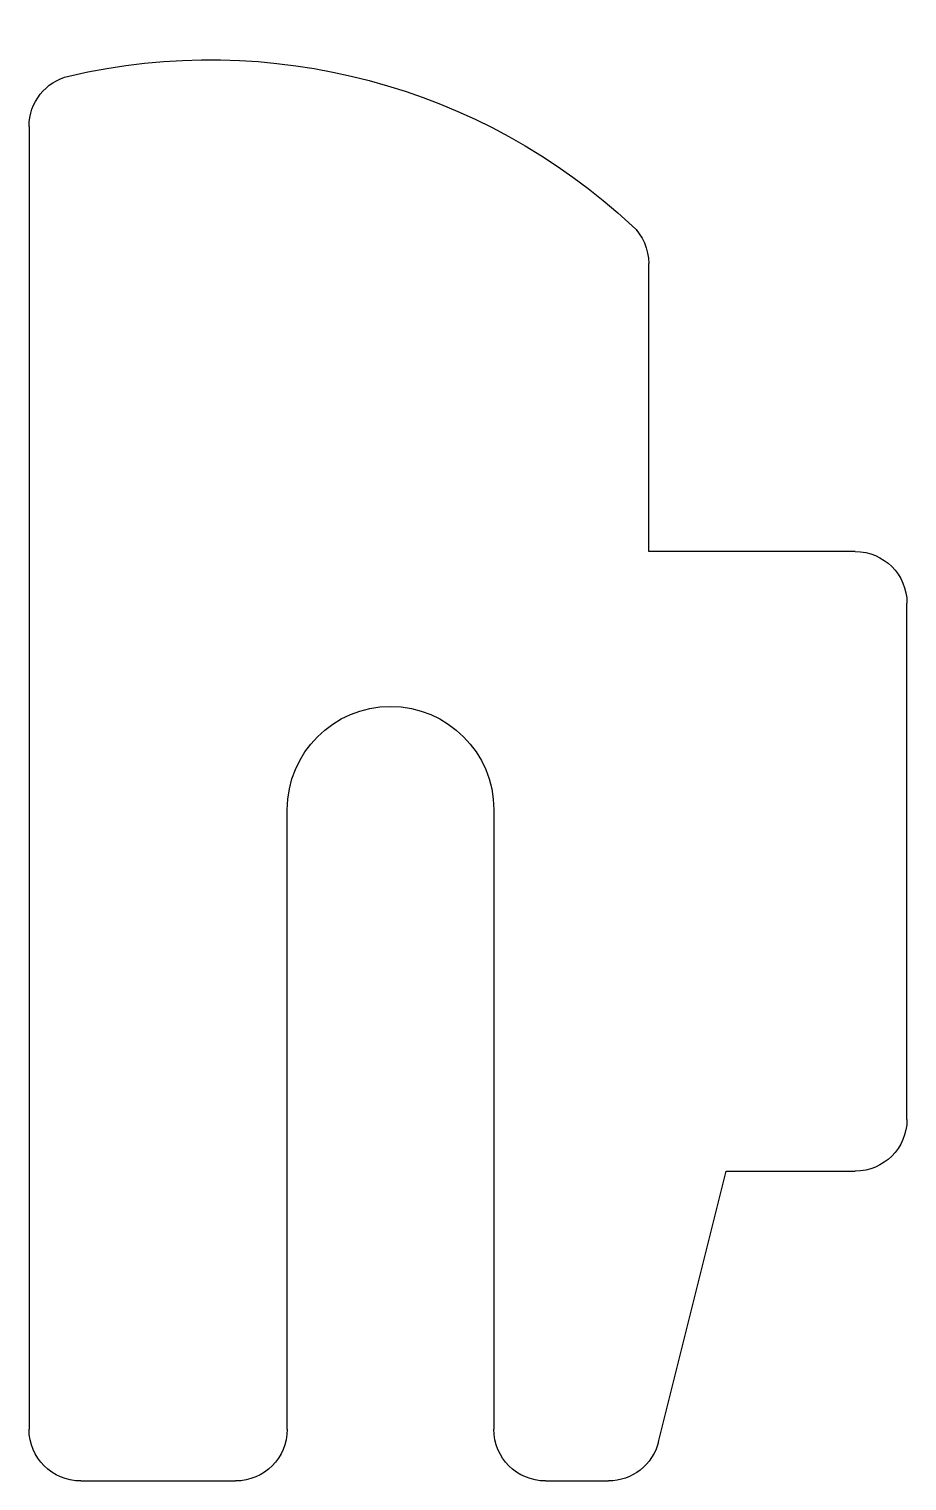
# Model space of a CAD drawing. Header units: millimetres. Extents: x 0 to 25.5, y 0 to 42.2.
import ezdxf

# ---------------------------------------------------------------- set-up
doc = ezdxf.new("R2010")
doc.units = ezdxf.units.MM

msp = doc.modelspace()

# ---------------------------------------------------------------- linework, layer by layer
at = {"color": 7, "extrusion": (0, 0, -1)}
for p, q in [((0, 39.351), (0, 1.5)), ((18, 27), (18, 35.364)), ((24, 27), (18, 27)), ((25.5, 10.5), (25.5, 25.5)), ((7.5, 1.5), (7.5, 19.5)), ((13.5, 19.5), (13.5, 1.5)), ((18.284, 1.136), (20.25, 9)), ((20.25, 9), (24, 9)), ((1.5, 0), (6, 0)), ((15, 0), (16.829, 0))]:
    msp.add_line(p, q, dxfattribs=at)
for centre, radius, start, end in [((-5.259, 23.285), 18, 76.8319, 132.944), ((-1.5, 39.351), 1.5, 360, 76.8319), ((-16.5, 35.364), 1.5, 132.944, 180), ((-24, 25.5), 1.5, 90, 180), ((-10.5, 19.5), 3, 0, 180), ((-24, 10.5), 1.5, 180, 270), ((-1.5, 1.5), 1.5, 270, 0), ((-6, 1.5), 1.5, 180, 270), ((-15, 1.5), 1.5, 270, 0), ((-16.829, 1.5), 1.5, 194.0362, 270)]:
    msp.add_arc(centre, radius, start, end, dxfattribs=at)

doc.saveas('drawing.dxf')
